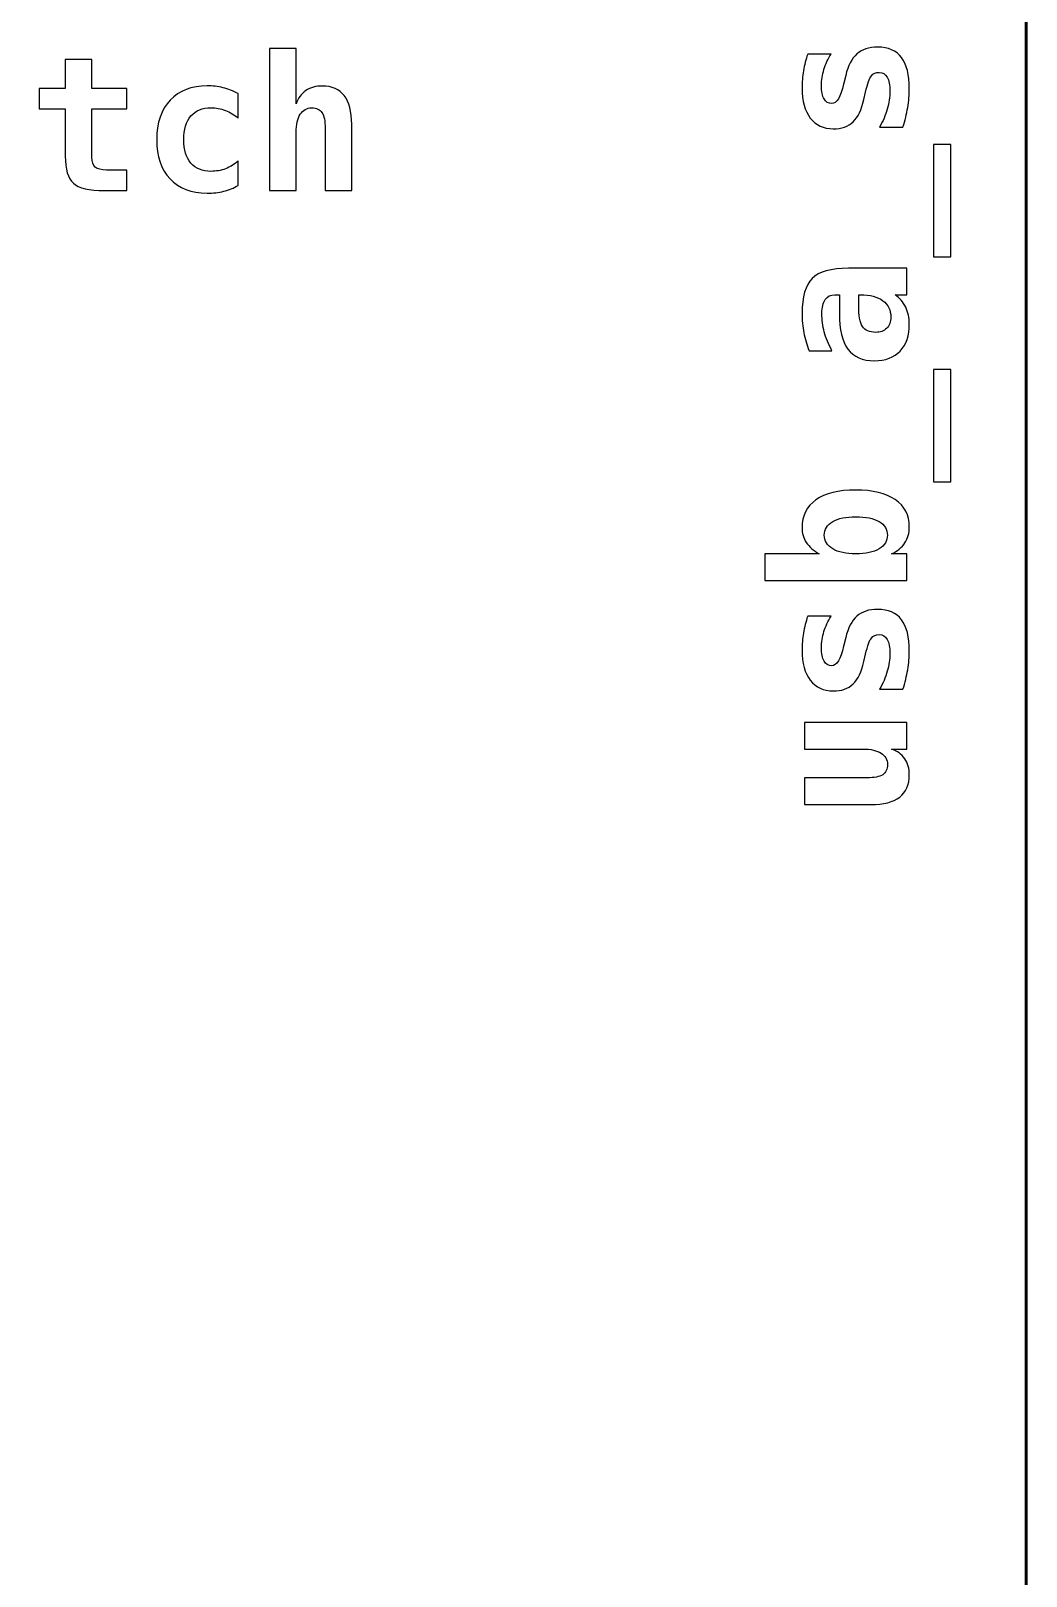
# Model space of a CAD drawing. Header units: centimetres. Extents: x -10.8 to 29.8, y -19.8 to 32.2.
# Drawn here: x -2.504 to -0.25, y -16.245 to -12.743 of the extents above; entities that cross this region are included whole.
import ezdxf

# ---------------------------------------------------------------- set-up
doc = ezdxf.new("R2010")
doc.units = ezdxf.units.CM
doc.header["$MEASUREMENT"] = 0
doc.layers.add('Layer 1', color=7, linetype='Continuous')

msp = doc.modelspace()

# ---------------------------------------------------------------- linework, layer by layer
at = {"layer": 'Layer 1', "lineweight": 53}
msp.add_open_spline([(-4.75, -6.25), (-4.75, -6.25), (-0.25, -6.25), (-0.25, -6.25), (-0.25, -6.25), (-0.25, -6.25), (-0.25, -19.75), (-0.25, -19.75), (-0.25, -19.75), (-0.25, -19.75), (-4.75, -19.75), (-4.75, -19.75), (-4.75, -19.75), (-4.75, -19.75), (-4.75, -6.25), (-4.75, -6.25)], degree=3, knots=[0, 0, 0, 0, 0.2, 0.2, 0.2, 0.2, 0.4, 0.4, 0.4, 0.4, 0.6, 0.6, 0.6, 0.6, 1, 1, 1, 1], dxfattribs=at)
at = {"layer": 'Layer 1'}
for points, knots in [([(-0.74479, -12.79511), (-0.74479, -12.79511), (-0.69188, -12.79511), (-0.69188, -12.79511), (-0.69188, -12.79511), (-0.699, -12.80626), (-0.70437, -12.8179), (-0.70804, -12.82996), (-0.70804, -12.82996), (-0.71163, -12.84203), (-0.71347, -12.85416), (-0.71347, -12.8663), (-0.71347, -12.8663), (-0.71347, -12.87984), (-0.71149, -12.89008), (-0.70761, -12.89692), (-0.70761, -12.89692), (-0.70366, -12.90383), (-0.69788, -12.90729), (-0.69019, -12.90729), (-0.69019, -12.90729), (-0.67918, -12.90729), (-0.67022, -12.89254), (-0.6633, -12.86305), (-0.6633, -12.86305), (-0.6633, -12.86305), (-0.66274, -12.86079), (-0.66274, -12.86079), (-0.66274, -12.86079), (-0.66274, -12.86079), (-0.65858, -12.84344), (-0.65858, -12.84344), (-0.65858, -12.84344), (-0.65336, -12.82135), (-0.64489, -12.80513), (-0.63325, -12.7949), (-0.63325, -12.7949), (-0.62161, -12.7846), (-0.60587, -12.77945), (-0.58605, -12.77945), (-0.58605, -12.77945), (-0.5622, -12.77945), (-0.54428, -12.78728), (-0.53235, -12.80287), (-0.53235, -12.80287), (-0.52043, -12.81853), (-0.5145, -12.84203), (-0.5145, -12.87342), (-0.5145, -12.87342), (-0.5145, -12.88732), (-0.5157, -12.90165), (-0.5181, -12.91618), (-0.5181, -12.91618), (-0.5205, -12.93079), (-0.5241, -12.9456), (-0.5289, -12.96063), (-0.5289, -12.96063), (-0.5289, -12.96063), (-0.58181, -12.96063), (-0.58181, -12.96063), (-0.58181, -12.96063), (-0.57426, -12.9473), (-0.56848, -12.93368), (-0.56453, -12.91985), (-0.56453, -12.91985), (-0.56051, -12.90602), (-0.55853, -12.89269), (-0.55853, -12.8797), (-0.55853, -12.8797), (-0.55853, -12.86552), (-0.56058, -12.8548), (-0.56474, -12.84753), (-0.56474, -12.84753), (-0.56883, -12.84026), (-0.57483, -12.83659), (-0.58266, -12.83659), (-0.58266, -12.83659), (-0.59042, -12.83659), (-0.59635, -12.83921), (-0.60044, -12.84436), (-0.60044, -12.84436), (-0.6046, -12.84951), (-0.60898, -12.86178), (-0.6137, -12.88126), (-0.6137, -12.88126), (-0.6137, -12.88126), (-0.61737, -12.89798), (-0.61737, -12.89798), (-0.61737, -12.89798), (-0.62266, -12.92112), (-0.63085, -12.93798), (-0.642, -12.94857), (-0.642, -12.94857), (-0.65314, -12.95915), (-0.6681, -12.96444), (-0.6868, -12.96444), (-0.6868, -12.96444), (-0.70916, -12.96444), (-0.72652, -12.9564), (-0.73887, -12.94024), (-0.73887, -12.94024), (-0.75129, -12.92415), (-0.75749, -12.90143), (-0.75749, -12.87222), (-0.75749, -12.87222), (-0.75749, -12.8591), (-0.75644, -12.84605), (-0.75432, -12.83307), (-0.75432, -12.83307), (-0.7522, -12.82001), (-0.74903, -12.80738), (-0.74479, -12.79511)], [0, 0, 0, 0, 0.0344828, 0.0344828, 0.0344828, 0.0344828, 0.0689655, 0.0689655, 0.0689655, 0.0689655, 0.1034483, 0.1034483, 0.1034483, 0.1034483, 0.137931, 0.137931, 0.137931, 0.137931, 0.1724138, 0.1724138, 0.1724138, 0.1724138, 0.2068966, 0.2068966, 0.2068966, 0.2068966, 0.2413793, 0.2413793, 0.2413793, 0.2413793, 0.2758621, 0.2758621, 0.2758621, 0.2758621, 0.3103448, 0.3103448, 0.3103448, 0.3103448, 0.3448276, 0.3448276, 0.3448276, 0.3448276, 0.3793103, 0.3793103, 0.3793103, 0.3793103, 0.4137931, 0.4137931, 0.4137931, 0.4137931, 0.4482759, 0.4482759, 0.4482759, 0.4482759, 0.4827586, 0.4827586, 0.4827586, 0.4827586, 0.5172414, 0.5172414, 0.5172414, 0.5172414, 0.5517241, 0.5517241, 0.5517241, 0.5517241, 0.5862069, 0.5862069, 0.5862069, 0.5862069, 0.6206897, 0.6206897, 0.6206897, 0.6206897, 0.6551724, 0.6551724, 0.6551724, 0.6551724, 0.6896552, 0.6896552, 0.6896552, 0.6896552, 0.7241379, 0.7241379, 0.7241379, 0.7241379, 0.7586207, 0.7586207, 0.7586207, 0.7586207, 0.7931034, 0.7931034, 0.7931034, 0.7931034, 0.8275862, 0.8275862, 0.8275862, 0.8275862, 0.862069, 0.862069, 0.862069, 0.862069, 0.8965517, 0.8965517, 0.8965517, 0.8965517, 0.9310345, 0.9310345, 0.9310345, 0.9310345, 1, 1, 1, 1]), ([(-2.36623, -12.80738), (-2.36623, -12.80738), (-2.36623, -12.873), (-2.36623, -12.873), (-2.36623, -12.873), (-2.36623, -12.873), (-2.28707, -12.873), (-2.28707, -12.873), (-2.28707, -12.873), (-2.28707, -12.873), (-2.28707, -12.91956), (-2.28707, -12.91956), (-2.28707, -12.91956), (-2.28707, -12.91956), (-2.36623, -12.91956), (-2.36623, -12.91956), (-2.36623, -12.91956), (-2.36623, -12.91956), (-2.36623, -13.02907), (-2.36623, -13.02907), (-2.36623, -13.02907), (-2.36623, -13.03937), (-2.36369, -13.04678), (-2.35868, -13.05129), (-2.35868, -13.05129), (-2.35367, -13.05574), (-2.34527, -13.05799), (-2.33356, -13.05799), (-2.33356, -13.05799), (-2.33356, -13.05799), (-2.28707, -13.05799), (-2.28707, -13.05799), (-2.28707, -13.05799), (-2.28707, -13.05799), (-2.28707, -13.10456), (-2.28707, -13.10456), (-2.28707, -13.10456), (-2.28707, -13.10456), (-2.33794, -13.10456), (-2.33794, -13.10456), (-2.33794, -13.10456), (-2.37265, -13.10456), (-2.39614, -13.09899), (-2.40835, -13.08791), (-2.40835, -13.08791), (-2.42063, -13.07683), (-2.42676, -13.05623), (-2.42676, -13.02617), (-2.42676, -13.02617), (-2.42676, -13.02617), (-2.42676, -12.91956), (-2.42676, -12.91956), (-2.42676, -12.91956), (-2.42676, -12.91956), (-2.48603, -12.91956), (-2.48603, -12.91956), (-2.48603, -12.91956), (-2.48603, -12.91956), (-2.48603, -12.873), (-2.48603, -12.873), (-2.48603, -12.873), (-2.48603, -12.873), (-2.42676, -12.873), (-2.42676, -12.873), (-2.42676, -12.873), (-2.42676, -12.873), (-2.42676, -12.80738), (-2.42676, -12.80738), (-2.42676, -12.80738), (-2.42676, -12.80738), (-2.36623, -12.80738), (-2.36623, -12.80738)], [0, 0, 0, 0, 0.0526316, 0.0526316, 0.0526316, 0.0526316, 0.1052632, 0.1052632, 0.1052632, 0.1052632, 0.1578947, 0.1578947, 0.1578947, 0.1578947, 0.2105263, 0.2105263, 0.2105263, 0.2105263, 0.2631579, 0.2631579, 0.2631579, 0.2631579, 0.3157895, 0.3157895, 0.3157895, 0.3157895, 0.3684211, 0.3684211, 0.3684211, 0.3684211, 0.4210526, 0.4210526, 0.4210526, 0.4210526, 0.4736842, 0.4736842, 0.4736842, 0.4736842, 0.5263158, 0.5263158, 0.5263158, 0.5263158, 0.5789474, 0.5789474, 0.5789474, 0.5789474, 0.6315789, 0.6315789, 0.6315789, 0.6315789, 0.6842105, 0.6842105, 0.6842105, 0.6842105, 0.7368421, 0.7368421, 0.7368421, 0.7368421, 0.7894737, 0.7894737, 0.7894737, 0.7894737, 0.8421053, 0.8421053, 0.8421053, 0.8421053, 0.8947368, 0.8947368, 0.8947368, 0.8947368, 1, 1, 1, 1]), ([(-1.77781, -12.95428), (-1.77781, -12.95428), (-1.77781, -13.10456), (-1.77781, -13.10456), (-1.77781, -13.10456), (-1.77781, -13.10456), (-1.83792, -13.10456), (-1.83792, -13.10456), (-1.83792, -13.10456), (-1.83792, -13.10456), (-1.83792, -12.96352), (-1.83792, -12.96352), (-1.83792, -12.96352), (-1.83792, -12.94687), (-1.84032, -12.93495), (-1.84505, -12.92775), (-1.84505, -12.92775), (-1.84985, -12.92062), (-1.85761, -12.91702), (-1.86833, -12.91702), (-1.86833, -12.91702), (-1.87941, -12.91702), (-1.88802, -12.92189), (-1.89422, -12.93163), (-1.89422, -12.93163), (-1.90043, -12.9413), (-1.90354, -12.95477), (-1.90354, -12.97206), (-1.90354, -12.97206), (-1.90354, -12.97206), (-1.90354, -13.10456), (-1.90354, -13.10456), (-1.90354, -13.10456), (-1.90354, -13.10456), (-1.96365, -13.10456), (-1.96365, -13.10456), (-1.96365, -13.10456), (-1.96365, -13.10456), (-1.96365, -12.78283), (-1.96365, -12.78283), (-1.96365, -12.78283), (-1.96365, -12.78283), (-1.90354, -12.78283), (-1.90354, -12.78283), (-1.90354, -12.78283), (-1.90354, -12.78283), (-1.90354, -12.90771), (-1.90354, -12.90771), (-1.90354, -12.90771), (-1.89923, -12.89494), (-1.89197, -12.88506), (-1.88159, -12.87801), (-1.88159, -12.87801), (-1.87129, -12.87102), (-1.85881, -12.8675), (-1.8442, -12.8675), (-1.8442, -12.8675), (-1.82226, -12.8675), (-1.80575, -12.87476), (-1.79453, -12.8893), (-1.79453, -12.8893), (-1.78338, -12.90383), (-1.77781, -12.92549), (-1.77781, -12.95428)], [0, 0, 0, 0, 0.0588235, 0.0588235, 0.0588235, 0.0588235, 0.1176471, 0.1176471, 0.1176471, 0.1176471, 0.1764706, 0.1764706, 0.1764706, 0.1764706, 0.2352941, 0.2352941, 0.2352941, 0.2352941, 0.2941176, 0.2941176, 0.2941176, 0.2941176, 0.3529412, 0.3529412, 0.3529412, 0.3529412, 0.4117647, 0.4117647, 0.4117647, 0.4117647, 0.4705882, 0.4705882, 0.4705882, 0.4705882, 0.5294118, 0.5294118, 0.5294118, 0.5294118, 0.5882353, 0.5882353, 0.5882353, 0.5882353, 0.6470588, 0.6470588, 0.6470588, 0.6470588, 0.7058824, 0.7058824, 0.7058824, 0.7058824, 0.7647059, 0.7647059, 0.7647059, 0.7647059, 0.8235294, 0.8235294, 0.8235294, 0.8235294, 0.8823529, 0.8823529, 0.8823529, 0.8823529, 1, 1, 1, 1]), ([(-2.03477, -13.09271), (-2.04492, -13.09863), (-2.05593, -13.10308), (-2.06764, -13.10604), (-2.06764, -13.10604), (-2.07936, -13.109), (-2.09191, -13.11049), (-2.10546, -13.11049), (-2.10546, -13.11049), (-2.14116, -13.11049), (-2.16903, -13.09976), (-2.18914, -13.07824), (-2.18914, -13.07824), (-2.20925, -13.05679), (-2.21934, -13.02702), (-2.21934, -12.98899), (-2.21934, -12.98899), (-2.21934, -12.95082), (-2.20918, -12.92098), (-2.18893, -12.89939), (-2.18893, -12.89939), (-2.16868, -12.87787), (-2.14074, -12.86707), (-2.10504, -12.86707), (-2.10504, -12.86707), (-2.09262, -12.86707), (-2.0807, -12.86855), (-2.0692, -12.87145), (-2.0692, -12.87145), (-2.0577, -12.87434), (-2.04619, -12.87878), (-2.03477, -12.88485), (-2.03477, -12.88485), (-2.03477, -12.88485), (-2.03477, -12.94031), (-2.03477, -12.94031), (-2.03477, -12.94031), (-2.04358, -12.93269), (-2.05325, -12.92683), (-2.06383, -12.92274), (-2.06383, -12.92274), (-2.07435, -12.91865), (-2.08528, -12.9166), (-2.09657, -12.9166), (-2.09657, -12.9166), (-2.11626, -12.9166), (-2.13143, -12.92288), (-2.14201, -12.93544), (-2.14201, -12.93544), (-2.15266, -12.948), (-2.15795, -12.96585), (-2.15795, -12.98899), (-2.15795, -12.98899), (-2.15795, -13.01213), (-2.15266, -13.02991), (-2.14201, -13.04233), (-2.14201, -13.04233), (-2.13143, -13.05475), (-2.11626, -13.06096), (-2.09657, -13.06096), (-2.09657, -13.06096), (-2.08486, -13.06096), (-2.07392, -13.05898), (-2.06369, -13.0551), (-2.06369, -13.0551), (-2.05353, -13.05115), (-2.04387, -13.04522), (-2.03477, -13.03725), (-2.03477, -13.03725), (-2.03477, -13.03725), (-2.03477, -13.09271), (-2.03477, -13.09271)], [0, 0, 0, 0, 0.0526316, 0.0526316, 0.0526316, 0.0526316, 0.1052632, 0.1052632, 0.1052632, 0.1052632, 0.1578947, 0.1578947, 0.1578947, 0.1578947, 0.2105263, 0.2105263, 0.2105263, 0.2105263, 0.2631579, 0.2631579, 0.2631579, 0.2631579, 0.3157895, 0.3157895, 0.3157895, 0.3157895, 0.3684211, 0.3684211, 0.3684211, 0.3684211, 0.4210526, 0.4210526, 0.4210526, 0.4210526, 0.4736842, 0.4736842, 0.4736842, 0.4736842, 0.5263158, 0.5263158, 0.5263158, 0.5263158, 0.5789474, 0.5789474, 0.5789474, 0.5789474, 0.6315789, 0.6315789, 0.6315789, 0.6315789, 0.6842105, 0.6842105, 0.6842105, 0.6842105, 0.7368421, 0.7368421, 0.7368421, 0.7368421, 0.7894737, 0.7894737, 0.7894737, 0.7894737, 0.8421053, 0.8421053, 0.8421053, 0.8421053, 0.8947368, 0.8947368, 0.8947368, 0.8947368, 1, 1, 1, 1]), ([(-0.45989, -13), (-0.45989, -13), (-0.42052, -13), (-0.42052, -13), (-0.42052, -13), (-0.42052, -13), (-0.42052, -13.25484), (-0.42052, -13.25484), (-0.42052, -13.25484), (-0.42052, -13.25484), (-0.45989, -13.25484), (-0.45989, -13.25484), (-0.45989, -13.25484), (-0.45989, -13.25484), (-0.45989, -13), (-0.45989, -13)], [0, 0, 0, 0, 0.2, 0.2, 0.2, 0.2, 0.4, 0.4, 0.4, 0.4, 0.6, 0.6, 0.6, 0.6, 1, 1, 1, 1]), ([(-0.65258, -13.28066), (-0.65258, -13.28066), (-0.52043, -13.28066), (-0.52043, -13.28066), (-0.52043, -13.28066), (-0.52043, -13.28066), (-0.52043, -13.34077), (-0.52043, -13.34077), (-0.52043, -13.34077), (-0.52043, -13.34077), (-0.54625, -13.34077), (-0.54625, -13.34077), (-0.54625, -13.34077), (-0.53609, -13.34804), (-0.52826, -13.35742), (-0.52276, -13.36885), (-0.52276, -13.36885), (-0.51726, -13.38028), (-0.5145, -13.39291), (-0.5145, -13.40667), (-0.5145, -13.40667), (-0.5145, -13.43299), (-0.52149, -13.45352), (-0.53539, -13.46819), (-0.53539, -13.46819), (-0.54929, -13.48287), (-0.56869, -13.49021), (-0.59367, -13.49021), (-0.59367, -13.49021), (-0.62069, -13.49021), (-0.64066, -13.48146), (-0.6535, -13.46396), (-0.6535, -13.46396), (-0.66641, -13.44646), (-0.67283, -13.41944), (-0.67283, -13.38282), (-0.67283, -13.38282), (-0.67283, -13.38282), (-0.67283, -13.34077), (-0.67283, -13.34077), (-0.67283, -13.34077), (-0.67283, -13.34077), (-0.68292, -13.34077), (-0.68292, -13.34077), (-0.68292, -13.34077), (-0.69273, -13.34077), (-0.70006, -13.3443), (-0.70507, -13.35143), (-0.70507, -13.35143), (-0.71008, -13.35855), (-0.71262, -13.36899), (-0.71262, -13.38282), (-0.71262, -13.38282), (-0.71262, -13.39729), (-0.71079, -13.41126), (-0.70719, -13.42487), (-0.70719, -13.42487), (-0.70352, -13.43842), (-0.69773, -13.4526), (-0.68976, -13.46735), (-0.68976, -13.46735), (-0.68976, -13.46735), (-0.74141, -13.46735), (-0.74141, -13.46735), (-0.74141, -13.46735), (-0.74691, -13.45401), (-0.75093, -13.44039), (-0.75354, -13.42664), (-0.75354, -13.42664), (-0.75615, -13.41281), (-0.75749, -13.3982), (-0.75749, -13.38282), (-0.75749, -13.38282), (-0.75749, -13.34515), (-0.74987, -13.31876), (-0.73456, -13.30352), (-0.73456, -13.30352), (-0.71925, -13.28828), (-0.69195, -13.28066), (-0.65258, -13.28066)], [0, 0, 0, 0, 0.047619, 0.047619, 0.047619, 0.047619, 0.0952381, 0.0952381, 0.0952381, 0.0952381, 0.1428571, 0.1428571, 0.1428571, 0.1428571, 0.1904762, 0.1904762, 0.1904762, 0.1904762, 0.2380952, 0.2380952, 0.2380952, 0.2380952, 0.2857143, 0.2857143, 0.2857143, 0.2857143, 0.3333333, 0.3333333, 0.3333333, 0.3333333, 0.3809524, 0.3809524, 0.3809524, 0.3809524, 0.4285714, 0.4285714, 0.4285714, 0.4285714, 0.4761905, 0.4761905, 0.4761905, 0.4761905, 0.5238095, 0.5238095, 0.5238095, 0.5238095, 0.5714286, 0.5714286, 0.5714286, 0.5714286, 0.6190476, 0.6190476, 0.6190476, 0.6190476, 0.6666667, 0.6666667, 0.6666667, 0.6666667, 0.7142857, 0.7142857, 0.7142857, 0.7142857, 0.7619048, 0.7619048, 0.7619048, 0.7619048, 0.8095238, 0.8095238, 0.8095238, 0.8095238, 0.8571429, 0.8571429, 0.8571429, 0.8571429, 0.9047619, 0.9047619, 0.9047619, 0.9047619, 1, 1, 1, 1]), ([(-0.62923, -13.36497), (-0.62923, -13.38762), (-0.62633, -13.40342), (-0.62055, -13.41238), (-0.62055, -13.41238), (-0.61476, -13.42135), (-0.60481, -13.42586), (-0.59077, -13.42586), (-0.59077, -13.42586), (-0.58026, -13.42586), (-0.57194, -13.42276), (-0.56573, -13.41655), (-0.56573, -13.41655), (-0.55952, -13.41034), (-0.55641, -13.40194), (-0.55641, -13.39129), (-0.55641, -13.39129), (-0.55641, -13.37527), (-0.56248, -13.36286), (-0.57455, -13.35404), (-0.57455, -13.35404), (-0.58661, -13.34522), (-0.60347, -13.34077), (-0.62506, -13.34077), (-0.62506, -13.34077), (-0.62506, -13.34077), (-0.62923, -13.34077), (-0.62923, -13.34077), (-0.62923, -13.34077), (-0.62923, -13.34077), (-0.62923, -13.36497), (-0.62923, -13.36497)], [0, 0, 0, 0, 0.1111111, 0.1111111, 0.1111111, 0.1111111, 0.2222222, 0.2222222, 0.2222222, 0.2222222, 0.3333333, 0.3333333, 0.3333333, 0.3333333, 0.4444444, 0.4444444, 0.4444444, 0.4444444, 0.5555556, 0.5555556, 0.5555556, 0.5555556, 0.6666667, 0.6666667, 0.6666667, 0.6666667, 0.7777778, 0.7777778, 0.7777778, 0.7777778, 1, 1, 1, 1]), ([(-0.45989, -13.50968), (-0.45989, -13.50968), (-0.42052, -13.50968), (-0.42052, -13.50968), (-0.42052, -13.50968), (-0.42052, -13.50968), (-0.42052, -13.76452), (-0.42052, -13.76452), (-0.42052, -13.76452), (-0.42052, -13.76452), (-0.45989, -13.76452), (-0.45989, -13.76452), (-0.45989, -13.76452), (-0.45989, -13.76452), (-0.45989, -13.50968), (-0.45989, -13.50968)], [0, 0, 0, 0, 0.2, 0.2, 0.2, 0.2, 0.4, 0.4, 0.4, 0.4, 0.6, 0.6, 0.6, 0.6, 1, 1, 1, 1]), ([(-0.71911, -13.92792), (-0.73188, -13.92051), (-0.74148, -13.91183), (-0.7479, -13.90203), (-0.7479, -13.90203), (-0.75432, -13.89215), (-0.75749, -13.88107), (-0.75749, -13.86865), (-0.75749, -13.86865), (-0.75749, -13.84128), (-0.74705, -13.82011), (-0.7261, -13.80537), (-0.7261, -13.80537), (-0.70514, -13.79055), (-0.67509, -13.78314), (-0.636, -13.78314), (-0.636, -13.78314), (-0.59741, -13.78314), (-0.56756, -13.79041), (-0.54632, -13.80501), (-0.54632, -13.80501), (-0.52509, -13.81962), (-0.5145, -13.84015), (-0.5145, -13.86661), (-0.5145, -13.86661), (-0.5145, -13.88051), (-0.51789, -13.89257), (-0.52459, -13.90294), (-0.52459, -13.90294), (-0.53137, -13.91325), (-0.54138, -13.92157), (-0.55472, -13.92792), (-0.55472, -13.92792), (-0.55472, -13.92792), (-0.52043, -13.92792), (-0.52043, -13.92792), (-0.52043, -13.92792), (-0.52043, -13.92792), (-0.52043, -13.98846), (-0.52043, -13.98846), (-0.52043, -13.98846), (-0.52043, -13.98846), (-0.84216, -13.98846), (-0.84216, -13.98846), (-0.84216, -13.98846), (-0.84216, -13.98846), (-0.84216, -13.92792), (-0.84216, -13.92792), (-0.84216, -13.92792), (-0.84216, -13.92792), (-0.71911, -13.92792), (-0.71911, -13.92792)], [0, 0, 0, 0, 0.0714286, 0.0714286, 0.0714286, 0.0714286, 0.1428571, 0.1428571, 0.1428571, 0.1428571, 0.2142857, 0.2142857, 0.2142857, 0.2142857, 0.2857143, 0.2857143, 0.2857143, 0.2857143, 0.3571429, 0.3571429, 0.3571429, 0.3571429, 0.4285714, 0.4285714, 0.4285714, 0.4285714, 0.5, 0.5, 0.5, 0.5, 0.5714286, 0.5714286, 0.5714286, 0.5714286, 0.6428571, 0.6428571, 0.6428571, 0.6428571, 0.7142857, 0.7142857, 0.7142857, 0.7142857, 0.7857143, 0.7857143, 0.7857143, 0.7857143, 0.8571429, 0.8571429, 0.8571429, 0.8571429, 1, 1, 1, 1]), ([(-0.63558, -13.84368), (-0.65787, -13.84368), (-0.67544, -13.84742), (-0.68807, -13.85483), (-0.68807, -13.85483), (-0.70077, -13.86223), (-0.70712, -13.87254), (-0.70712, -13.88559), (-0.70712, -13.88559), (-0.70712, -13.89864), (-0.70077, -13.90901), (-0.68807, -13.91656), (-0.68807, -13.91656), (-0.67544, -13.92411), (-0.65787, -13.92792), (-0.63558, -13.92792), (-0.63558, -13.92792), (-0.61321, -13.92792), (-0.59571, -13.92411), (-0.58308, -13.91656), (-0.58308, -13.91656), (-0.57038, -13.90901), (-0.56403, -13.89864), (-0.56403, -13.88559), (-0.56403, -13.88559), (-0.56403, -13.87254), (-0.57038, -13.86223), (-0.58308, -13.85483), (-0.58308, -13.85483), (-0.59571, -13.84742), (-0.61321, -13.84368), (-0.63558, -13.84368)], [0, 0, 0, 0, 0.1111111, 0.1111111, 0.1111111, 0.1111111, 0.2222222, 0.2222222, 0.2222222, 0.2222222, 0.3333333, 0.3333333, 0.3333333, 0.3333333, 0.4444444, 0.4444444, 0.4444444, 0.4444444, 0.5555556, 0.5555556, 0.5555556, 0.5555556, 0.6666667, 0.6666667, 0.6666667, 0.6666667, 0.7777778, 0.7777778, 0.7777778, 0.7777778, 1, 1, 1, 1]), ([(-0.74479, -14.06931), (-0.74479, -14.06931), (-0.69188, -14.06931), (-0.69188, -14.06931), (-0.69188, -14.06931), (-0.699, -14.08046), (-0.70437, -14.0921), (-0.70804, -14.10416), (-0.70804, -14.10416), (-0.71163, -14.11623), (-0.71347, -14.12836), (-0.71347, -14.1405), (-0.71347, -14.1405), (-0.71347, -14.15404), (-0.71149, -14.16428), (-0.70761, -14.17112), (-0.70761, -14.17112), (-0.70366, -14.17803), (-0.69788, -14.18149), (-0.69019, -14.18149), (-0.69019, -14.18149), (-0.67918, -14.18149), (-0.67022, -14.16674), (-0.6633, -14.13725), (-0.6633, -14.13725), (-0.6633, -14.13725), (-0.66274, -14.13499), (-0.66274, -14.13499), (-0.66274, -14.13499), (-0.66274, -14.13499), (-0.65858, -14.11764), (-0.65858, -14.11764), (-0.65858, -14.11764), (-0.65336, -14.09555), (-0.64489, -14.07933), (-0.63325, -14.0691), (-0.63325, -14.0691), (-0.62161, -14.0588), (-0.60587, -14.05365), (-0.58605, -14.05365), (-0.58605, -14.05365), (-0.5622, -14.05365), (-0.54428, -14.06148), (-0.53235, -14.07707), (-0.53235, -14.07707), (-0.52043, -14.09273), (-0.5145, -14.11623), (-0.5145, -14.14762), (-0.5145, -14.14762), (-0.5145, -14.16152), (-0.5157, -14.17585), (-0.5181, -14.19038), (-0.5181, -14.19038), (-0.5205, -14.20499), (-0.5241, -14.2198), (-0.5289, -14.23483), (-0.5289, -14.23483), (-0.5289, -14.23483), (-0.58181, -14.23483), (-0.58181, -14.23483), (-0.58181, -14.23483), (-0.57426, -14.2215), (-0.56848, -14.20788), (-0.56453, -14.19405), (-0.56453, -14.19405), (-0.56051, -14.18022), (-0.55853, -14.16689), (-0.55853, -14.1539), (-0.55853, -14.1539), (-0.55853, -14.13972), (-0.56058, -14.129), (-0.56474, -14.12173), (-0.56474, -14.12173), (-0.56883, -14.11446), (-0.57483, -14.11079), (-0.58266, -14.11079), (-0.58266, -14.11079), (-0.59042, -14.11079), (-0.59635, -14.11341), (-0.60044, -14.11856), (-0.60044, -14.11856), (-0.6046, -14.12371), (-0.60898, -14.13598), (-0.6137, -14.15546), (-0.6137, -14.15546), (-0.6137, -14.15546), (-0.61737, -14.17218), (-0.61737, -14.17218), (-0.61737, -14.17218), (-0.62266, -14.19532), (-0.63085, -14.21218), (-0.642, -14.22277), (-0.642, -14.22277), (-0.65314, -14.23335), (-0.6681, -14.23864), (-0.6868, -14.23864), (-0.6868, -14.23864), (-0.70916, -14.23864), (-0.72652, -14.2306), (-0.73887, -14.21444), (-0.73887, -14.21444), (-0.75129, -14.19835), (-0.75749, -14.17563), (-0.75749, -14.14642), (-0.75749, -14.14642), (-0.75749, -14.1333), (-0.75644, -14.12025), (-0.75432, -14.10727), (-0.75432, -14.10727), (-0.7522, -14.09421), (-0.74903, -14.08158), (-0.74479, -14.06931)], [0, 0, 0, 0, 0.0344828, 0.0344828, 0.0344828, 0.0344828, 0.0689655, 0.0689655, 0.0689655, 0.0689655, 0.1034483, 0.1034483, 0.1034483, 0.1034483, 0.137931, 0.137931, 0.137931, 0.137931, 0.1724138, 0.1724138, 0.1724138, 0.1724138, 0.2068966, 0.2068966, 0.2068966, 0.2068966, 0.2413793, 0.2413793, 0.2413793, 0.2413793, 0.2758621, 0.2758621, 0.2758621, 0.2758621, 0.3103448, 0.3103448, 0.3103448, 0.3103448, 0.3448276, 0.3448276, 0.3448276, 0.3448276, 0.3793103, 0.3793103, 0.3793103, 0.3793103, 0.4137931, 0.4137931, 0.4137931, 0.4137931, 0.4482759, 0.4482759, 0.4482759, 0.4482759, 0.4827586, 0.4827586, 0.4827586, 0.4827586, 0.5172414, 0.5172414, 0.5172414, 0.5172414, 0.5517241, 0.5517241, 0.5517241, 0.5517241, 0.5862069, 0.5862069, 0.5862069, 0.5862069, 0.6206897, 0.6206897, 0.6206897, 0.6206897, 0.6551724, 0.6551724, 0.6551724, 0.6551724, 0.6896552, 0.6896552, 0.6896552, 0.6896552, 0.7241379, 0.7241379, 0.7241379, 0.7241379, 0.7586207, 0.7586207, 0.7586207, 0.7586207, 0.7931034, 0.7931034, 0.7931034, 0.7931034, 0.8275862, 0.8275862, 0.8275862, 0.8275862, 0.862069, 0.862069, 0.862069, 0.862069, 0.8965517, 0.8965517, 0.8965517, 0.8965517, 0.9310345, 0.9310345, 0.9310345, 0.9310345, 1, 1, 1, 1]), ([(-0.60129, -14.49602), (-0.60129, -14.49602), (-0.75199, -14.49602), (-0.75199, -14.49602), (-0.75199, -14.49602), (-0.75199, -14.49602), (-0.75199, -14.43548), (-0.75199, -14.43548), (-0.75199, -14.43548), (-0.75199, -14.43548), (-0.61053, -14.43548), (-0.61053, -14.43548), (-0.61053, -14.43548), (-0.59388, -14.43548), (-0.58195, -14.43316), (-0.57476, -14.42843), (-0.57476, -14.42843), (-0.56763, -14.42377), (-0.56403, -14.41594), (-0.56403, -14.40507), (-0.56403, -14.40507), (-0.56403, -14.39414), (-0.56883, -14.38567), (-0.5785, -14.37953), (-0.5785, -14.37953), (-0.58816, -14.3734), (-0.60164, -14.37029), (-0.61907, -14.37029), (-0.61907, -14.37029), (-0.61907, -14.37029), (-0.75199, -14.37029), (-0.75199, -14.37029), (-0.75199, -14.37029), (-0.75199, -14.37029), (-0.75199, -14.30976), (-0.75199, -14.30976), (-0.75199, -14.30976), (-0.75199, -14.30976), (-0.52043, -14.30976), (-0.52043, -14.30976), (-0.52043, -14.30976), (-0.52043, -14.30976), (-0.52043, -14.37029), (-0.52043, -14.37029), (-0.52043, -14.37029), (-0.52043, -14.37029), (-0.55472, -14.37029), (-0.55472, -14.37029), (-0.55472, -14.37029), (-0.54195, -14.3746), (-0.53207, -14.38186), (-0.52502, -14.39209), (-0.52502, -14.39209), (-0.51803, -14.40239), (-0.5145, -14.41474), (-0.5145, -14.4292), (-0.5145, -14.4292), (-0.5145, -14.45129), (-0.52177, -14.46794), (-0.53638, -14.47916), (-0.53638, -14.47916), (-0.55098, -14.49038), (-0.57264, -14.49602), (-0.60129, -14.49602)], [0, 0, 0, 0, 0.0588235, 0.0588235, 0.0588235, 0.0588235, 0.1176471, 0.1176471, 0.1176471, 0.1176471, 0.1764706, 0.1764706, 0.1764706, 0.1764706, 0.2352941, 0.2352941, 0.2352941, 0.2352941, 0.2941176, 0.2941176, 0.2941176, 0.2941176, 0.3529412, 0.3529412, 0.3529412, 0.3529412, 0.4117647, 0.4117647, 0.4117647, 0.4117647, 0.4705882, 0.4705882, 0.4705882, 0.4705882, 0.5294118, 0.5294118, 0.5294118, 0.5294118, 0.5882353, 0.5882353, 0.5882353, 0.5882353, 0.6470588, 0.6470588, 0.6470588, 0.6470588, 0.7058824, 0.7058824, 0.7058824, 0.7058824, 0.7647059, 0.7647059, 0.7647059, 0.7647059, 0.8235294, 0.8235294, 0.8235294, 0.8235294, 0.8823529, 0.8823529, 0.8823529, 0.8823529, 1, 1, 1, 1])]:
    msp.add_open_spline(points, degree=3, knots=knots, dxfattribs=at)

doc.saveas('drawing.dxf')
